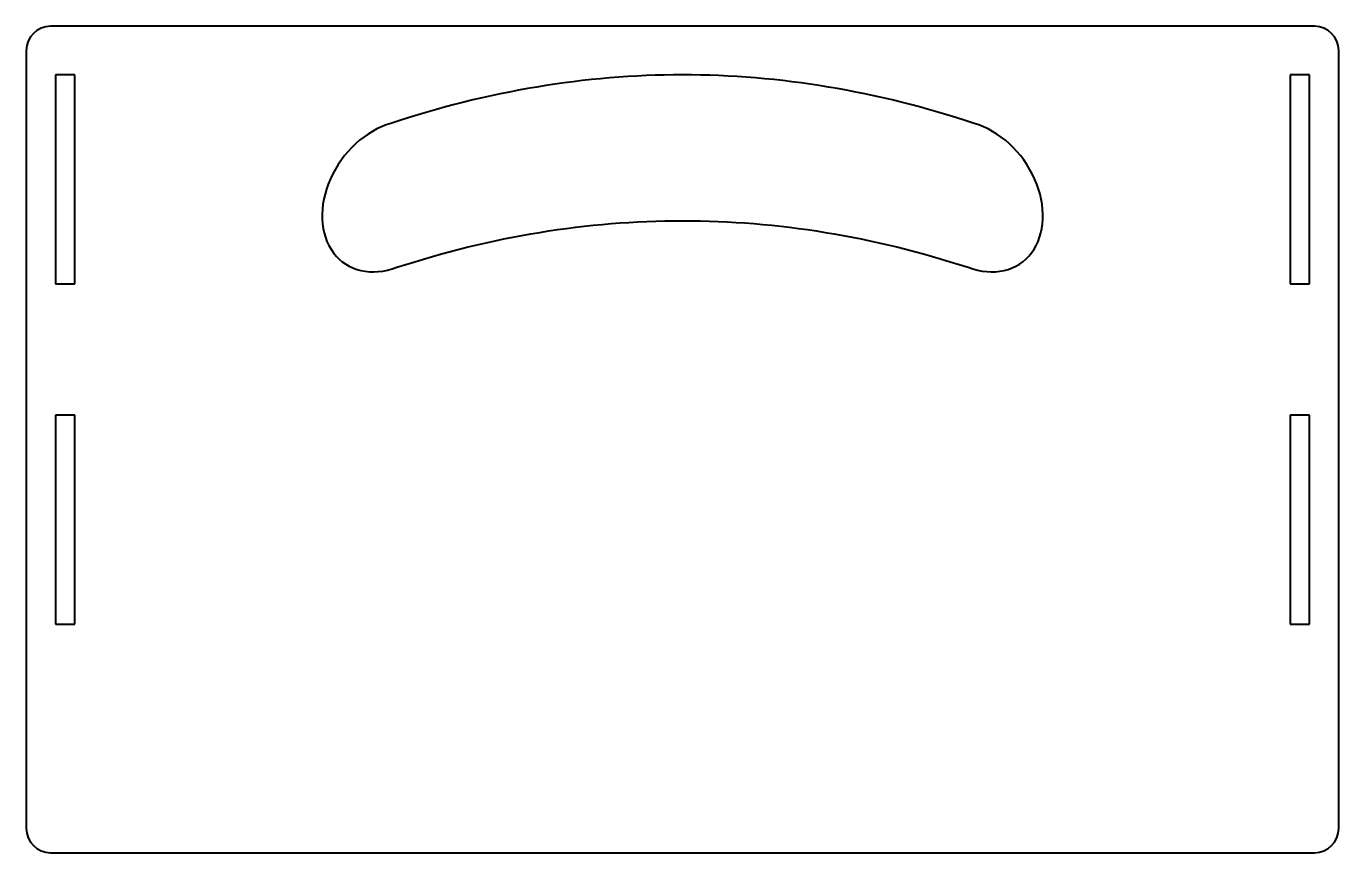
# Model space of a CAD drawing. Header units: millimetres. Extents: x 381 to 651, y 57 to 227.
import ezdxf

# ---------------------------------------------------------------- set-up
doc = ezdxf.new("R2010")
doc.units = ezdxf.units.MM
doc.linetypes.add('K5LT_BASIC', pattern=[0])
doc.layers.add('Системный слой', color=7, linetype='Continuous')

msp = doc.modelspace()

# ---------------------------------------------------------------- linework, layer by layer
at = {"layer": 'Системный слой', "color": 5, "linetype": 'K5LT_BASIC', "lineweight": 40}
for p, q in [((645.92, 226.98), (385.92, 226.98)), ((380.92, 221.98), (380.92, 61.98)), ((650.92, 61.98), (650.92, 221.98)), ((390.92, 216.98), (386.92, 216.98)), ((386.92, 216.98), (386.92, 173.98)), ((390.92, 173.98), (390.92, 216.98)), ((640.92, 216.98), (640.92, 173.98)), ((644.92, 216.98), (640.92, 216.98)), ((644.92, 173.98), (644.92, 216.98)), ((386.92, 173.98), (390.92, 173.98)), ((640.92, 173.98), (644.92, 173.98)), ((386.92, 146.98), (386.92, 103.98)), ((390.92, 146.98), (386.92, 146.98)), ((390.92, 103.98), (390.92, 146.98)), ((640.92, 146.98), (640.92, 103.98)), ((644.92, 146.98), (640.92, 146.98)), ((644.92, 103.98), (644.92, 146.98)), ((386.92, 103.98), (390.92, 103.98)), ((640.92, 103.98), (644.92, 103.98)), ((385.92, 56.98), (645.92, 56.98))]:
    msp.add_line(p, q, dxfattribs=at)
for centre, start, end in [((385.92, 221.98), 90, 180), ((645.92, 221.98), 0, 90), ((385.92, 61.98), 180, 270), ((645.92, 61.98), 270, 0)]:
    msp.add_arc(centre, 5, start, end, dxfattribs=at)
for centre, major_axis, start_param, end_param in [((455.92, 191.98), (-9.61, -13.72), -2.394094, 0.83511), ((575.92, 191.98), (9.61, -13.72), -0.83511, 2.394094)]:
    msp.add_ellipse(centre, major_axis=major_axis, ratio=0.7554, start_param=start_param, end_param=end_param, dxfattribs=at)
for points in [[(515.92, 216.98), (495.92, 216.98), (475.92, 213.64), (455.92, 206.98)], [(575.92, 206.98), (555.92, 213.64), (535.92, 216.98), (515.92, 216.98)], [(457.15, 177.39), (476.74, 183.78), (496.33, 186.98), (515.92, 186.98)], [(515.92, 186.98), (535.5, 186.98), (555.09, 183.78), (574.68, 177.39)]]:
    msp.add_open_spline(points, degree=3, dxfattribs=at)

doc.saveas('drawing.dxf')
